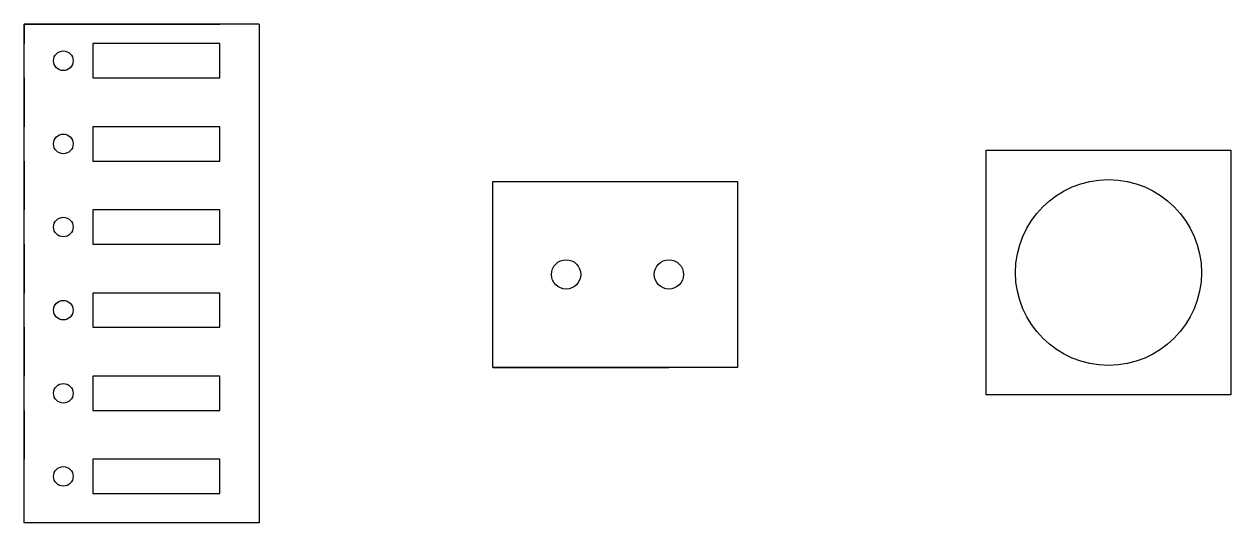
# Model space of a CAD drawing. Header units: millimetres. Extents: x 14 to 138, y 148 to 199.
import ezdxf

# ---------------------------------------------------------------- set-up
doc = ezdxf.new("R2010")
doc.units = ezdxf.units.MM

msp = doc.modelspace()

# ---------------------------------------------------------------- linework, layer by layer
for p, q in [((14.28, 147.64), (14.28, 198.64)), ((38.28, 198.64), (14.28, 198.64)), ((14.28, 198.64), (14.28, 196.64)), ((14.28, 198.64), (19.28, 198.64)), ((14.28, 198.64), (21.28, 198.64)), ((14.28, 198.64), (18.28, 198.64)), ((21.28, 198.64), (34.28, 198.64)), ((38.28, 198.64), (38.28, 147.64)), ((21.28, 196.64), (21.28, 193.14)), ((34.28, 196.64), (21.28, 196.64)), ((34.28, 193.14), (34.28, 196.64)), ((38.28, 196.64), (38.28, 193.14)), ((14.28, 193.14), (14.28, 188.14)), ((21.28, 193.14), (34.28, 193.14)), ((21.28, 188.14), (21.28, 184.64)), ((34.28, 188.14), (21.28, 188.14)), ((34.28, 184.64), (34.28, 188.14)), ((38.28, 188.14), (38.28, 184.64)), ((112.56, 160.74), (112.56, 185.74)), ((112.56, 185.74), (137.56, 185.74)), ((137.56, 185.74), (137.56, 160.74)), ((14.28, 184.64), (14.28, 179.64)), ((21.28, 184.64), (34.28, 184.64)), ((62.15, 163.54), (62.15, 182.54)), ((62.15, 182.54), (87.15, 182.54)), ((62.15, 182.54), (69.65, 182.54)), ((87.15, 182.54), (87.15, 163.54)), ((21.28, 179.64), (21.28, 176.14)), ((34.28, 179.64), (21.28, 179.64)), ((34.28, 176.14), (34.28, 179.64)), ((38.28, 179.64), (38.28, 176.14)), ((14.28, 176.14), (14.28, 171.14)), ((21.28, 176.14), (34.28, 176.14)), ((21.28, 171.14), (21.28, 167.64)), ((34.28, 171.14), (21.28, 171.14)), ((34.28, 167.64), (34.28, 171.14)), ((38.28, 171.14), (38.28, 167.64)), ((14.28, 167.64), (14.28, 162.64)), ((21.28, 167.64), (34.28, 167.64)), ((87.15, 163.54), (62.15, 163.54)), ((62.15, 163.54), (80.15, 163.54)), ((21.28, 162.64), (21.28, 159.14)), ((34.28, 162.64), (21.28, 162.64)), ((34.28, 159.14), (34.28, 162.64)), ((38.28, 162.64), (38.28, 159.14)), ((137.56, 160.74), (112.56, 160.74)), ((14.28, 159.14), (14.28, 154.14)), ((21.28, 159.14), (34.28, 159.14)), ((21.28, 154.14), (21.28, 150.64)), ((34.28, 154.14), (21.28, 154.14)), ((34.28, 150.64), (34.28, 154.14)), ((38.28, 154.14), (38.28, 150.64)), ((21.28, 150.64), (34.28, 150.64)), ((38.28, 147.64), (14.28, 147.64))]:
    msp.add_line(p, q)
for centre, radius in [((18.28, 194.89), 1), ((18.28, 186.39), 1), ((125.06, 173.24), 9.5), ((18.28, 177.89), 1), ((69.65, 173.04), 1.5), ((80.15, 173.04), 1.5), ((18.28, 169.39), 1), ((18.28, 160.89), 1), ((18.28, 152.39), 1)]:
    msp.add_circle(centre, radius)

doc.saveas('drawing.dxf')
